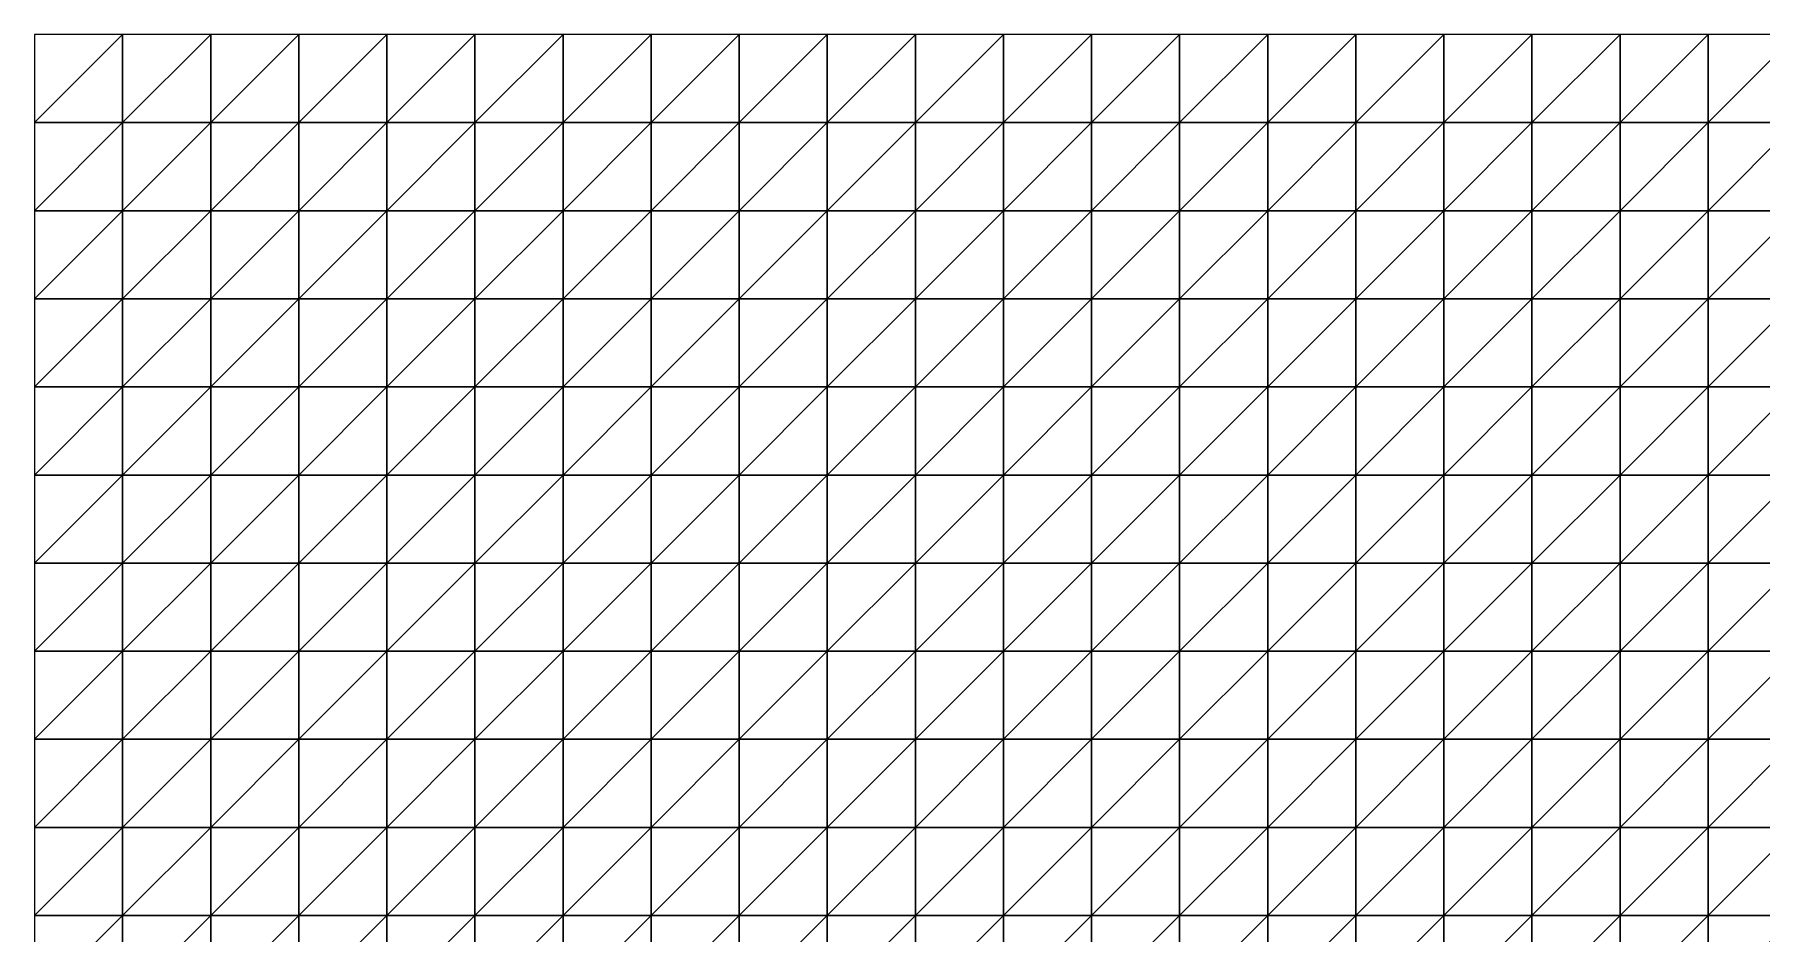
# Model space of a CAD drawing. Header units: metres. Extents: x 351000 to 353000, y 7455000 to 7457000.
# Drawn here: x 351000 to 351490.1, y 7456744.9 to 7457000 of the extents above; entities that cross this region are included whole.
import ezdxf

# ---------------------------------------------------------------- set-up
doc = ezdxf.new("R2010")
doc.units = ezdxf.units.M

msp = doc.modelspace()

# ---------------------------------------------------------------- linework, layer by layer
at = {"layer": 'BASE_OF_OXIDE_BOX'}
for points in [[(351000, 7456975, 1133.64), (351025, 7456975, 1136.9), (351025, 7457000, 1137.17)], [(351000, 7456975, 1133.64), (351025, 7457000, 1137.17), (351000, 7457000, 1131.86)], [(351025, 7456975, 1136.9), (351050, 7456975, 1140.78), (351050, 7457000, 1143.33)], [(351025, 7456975, 1136.9), (351050, 7457000, 1143.33), (351025, 7457000, 1137.17)], [(351050, 7456975, 1140.78), (351075, 7456975, 1144.21), (351075, 7457000, 1147.92)], [(351050, 7456975, 1140.78), (351075, 7457000, 1147.92), (351050, 7457000, 1143.33)], [(351075, 7456975, 1144.21), (351100, 7456975, 1146.03), (351100, 7457000, 1151.5)], [(351075, 7456975, 1144.21), (351100, 7457000, 1151.5), (351075, 7457000, 1147.92)], [(351100, 7456975, 1146.03), (351125, 7456975, 1145.54), (351125, 7457000, 1154.34)], [(351100, 7456975, 1146.03), (351125, 7457000, 1154.34), (351100, 7457000, 1151.5)], [(351125, 7456975, 1145.54), (351150, 7456975, 1142.92), (351150, 7457000, 1152.93)], [(351125, 7456975, 1145.54), (351150, 7457000, 1152.93), (351125, 7457000, 1154.34)], [(351150, 7456975, 1142.92), (351175, 7456975, 1139.16), (351175, 7457000, 1149.67)], [(351150, 7456975, 1142.92), (351175, 7457000, 1149.67), (351150, 7457000, 1152.93)], [(351175, 7456975, 1139.16), (351200, 7456975, 1135.71), (351200, 7457000, 1145.8)], [(351175, 7456975, 1139.16), (351200, 7457000, 1145.8), (351175, 7457000, 1149.67)], [(351200, 7456975, 1135.71), (351225, 7456975, 1133.77), (351225, 7457000, 1142.45)], [(351200, 7456975, 1135.71), (351225, 7457000, 1142.45), (351200, 7457000, 1145.8)], [(351225, 7456975, 1133.77), (351250, 7456975, 1133.89), (351250, 7457000, 1140.21)], [(351225, 7456975, 1133.77), (351250, 7457000, 1140.21), (351225, 7457000, 1142.45)], [(351250, 7456975, 1133.89), (351275, 7456975, 1135.85), (351275, 7457000, 1139.12)], [(351250, 7456975, 1133.89), (351275, 7457000, 1139.12), (351250, 7457000, 1140.21)], [(351275, 7456975, 1135.85), (351300, 7456975, 1139.01), (351300, 7457000, 1138.97)], [(351275, 7456975, 1135.85), (351300, 7457000, 1138.97), (351275, 7457000, 1139.12)], [(351300, 7456975, 1139.01), (351325, 7456975, 1142.8), (351325, 7457000, 1139.76)], [(351300, 7456975, 1139.01), (351325, 7457000, 1139.76), (351300, 7457000, 1138.97)], [(351325, 7456975, 1142.8), (351350, 7456975, 1147.1), (351350, 7457000, 1141.88)], [(351325, 7456975, 1142.8), (351350, 7457000, 1141.88), (351325, 7457000, 1139.76)], [(351350, 7456975, 1147.1), (351375, 7456975, 1152.3), (351375, 7457000, 1146.01)], [(351350, 7456975, 1147.1), (351375, 7457000, 1146.01), (351350, 7457000, 1141.88)], [(351375, 7456975, 1152.3), (351400, 7456975, 1158.91), (351400, 7457000, 1152.63)], [(351375, 7456975, 1152.3), (351400, 7457000, 1152.63), (351375, 7457000, 1146.01)], [(351400, 7456975, 1158.91), (351425, 7456975, 1160.56), (351425, 7457000, 1154.68)], [(351400, 7456975, 1158.91), (351425, 7457000, 1154.68), (351400, 7457000, 1152.63)], [(351425, 7456975, 1160.56), (351450, 7456975, 1163.81), (351450, 7457000, 1158.74)], [(351425, 7456975, 1160.56), (351450, 7457000, 1158.74), (351425, 7457000, 1154.68)], [(351450, 7456975, 1163.81), (351475, 7456975, 1168.69), (351475, 7457000, 1164.63)], [(351450, 7456975, 1163.81), (351475, 7457000, 1164.63), (351450, 7457000, 1158.74)], [(351475, 7456975, 1168.69), (351500, 7456975, 1173.92), (351500, 7457000, 1170.67)], [(351475, 7456975, 1168.69), (351500, 7457000, 1170.67), (351475, 7457000, 1164.63)], [(351000, 7456950, 1133.76), (351025, 7456950, 1135.58), (351025, 7456975, 1136.9)], [(351000, 7456950, 1133.76), (351025, 7456975, 1136.9), (351000, 7456975, 1133.64)], [(351025, 7456950, 1135.58), (351050, 7456950, 1137.77), (351050, 7456975, 1140.78)], [(351025, 7456950, 1135.58), (351050, 7456975, 1140.78), (351025, 7456975, 1136.9)], [(351050, 7456950, 1137.77), (351075, 7456950, 1139.59), (351075, 7456975, 1144.21)], [(351050, 7456950, 1137.77), (351075, 7456975, 1144.21), (351050, 7456975, 1140.78)], [(351075, 7456950, 1139.59), (351100, 7456950, 1140.17), (351100, 7456975, 1146.03)], [(351075, 7456950, 1139.59), (351100, 7456975, 1146.03), (351075, 7456975, 1144.21)], [(351100, 7456950, 1140.17), (351125, 7456950, 1139.01), (351125, 7456975, 1145.54)], [(351100, 7456950, 1140.17), (351125, 7456975, 1145.54), (351100, 7456975, 1146.03)], [(351125, 7456950, 1139.01), (351150, 7456950, 1136.41), (351150, 7456975, 1142.92)], [(351125, 7456950, 1139.01), (351150, 7456975, 1142.92), (351125, 7456975, 1145.54)], [(351150, 7456950, 1136.41), (351175, 7456950, 1133.4), (351175, 7456975, 1139.16)], [(351150, 7456950, 1136.41), (351175, 7456975, 1139.16), (351150, 7456975, 1142.92)], [(351175, 7456950, 1133.4), (351200, 7456950, 1131.38), (351200, 7456975, 1135.71)], [(351175, 7456950, 1133.4), (351200, 7456975, 1135.71), (351175, 7456975, 1139.16)], [(351200, 7456950, 1131.38), (351225, 7456950, 1131.47), (351225, 7456975, 1133.77)], [(351200, 7456950, 1131.38), (351225, 7456975, 1133.77), (351200, 7456975, 1135.71)], [(351225, 7456950, 1131.47), (351250, 7456950, 1134.02), (351250, 7456975, 1133.89)], [(351225, 7456950, 1131.47), (351250, 7456975, 1133.89), (351225, 7456975, 1133.77)], [(351250, 7456950, 1134.02), (351275, 7456950, 1138.53), (351275, 7456975, 1135.85)], [(351250, 7456950, 1134.02), (351275, 7456975, 1135.85), (351250, 7456975, 1133.89)], [(351275, 7456950, 1138.53), (351300, 7456950, 1143.94), (351300, 7456975, 1139.01)], [(351275, 7456950, 1138.53), (351300, 7456975, 1139.01), (351275, 7456975, 1135.85)], [(351300, 7456950, 1143.94), (351325, 7456950, 1149.28), (351325, 7456975, 1142.8)], [(351300, 7456950, 1143.94), (351325, 7456975, 1142.8), (351300, 7456975, 1139.01)], [(351325, 7456950, 1149.28), (351350, 7456950, 1154.15), (351350, 7456975, 1147.1)], [(351325, 7456950, 1149.28), (351350, 7456975, 1147.1), (351325, 7456975, 1142.8)], [(351350, 7456950, 1154.15), (351375, 7456950, 1158.84), (351375, 7456975, 1152.3)], [(351350, 7456950, 1154.15), (351375, 7456975, 1152.3), (351350, 7456975, 1147.1)], [(351375, 7456950, 1158.84), (351400, 7456950, 1164.05), (351400, 7456975, 1158.91)], [(351375, 7456950, 1158.84), (351400, 7456975, 1158.91), (351375, 7456975, 1152.3)], [(351400, 7456950, 1164.05), (351425, 7456950, 1164.9), (351425, 7456975, 1160.56)], [(351400, 7456950, 1164.05), (351425, 7456975, 1160.56), (351400, 7456975, 1158.91)], [(351425, 7456950, 1164.9), (351450, 7456950, 1167.24), (351450, 7456975, 1163.81)], [(351425, 7456950, 1164.9), (351450, 7456975, 1163.81), (351425, 7456975, 1160.56)], [(351450, 7456950, 1167.24), (351475, 7456950, 1171.25), (351475, 7456975, 1168.69)], [(351450, 7456950, 1167.24), (351475, 7456975, 1168.69), (351450, 7456975, 1163.81)], [(351475, 7456950, 1171.25), (351500, 7456950, 1175.77), (351500, 7456975, 1173.92)], [(351475, 7456950, 1171.25), (351500, 7456975, 1173.92), (351475, 7456975, 1168.69)], [(351000, 7456925, 1133.6), (351025, 7456925, 1134.85), (351025, 7456950, 1135.58)], [(351000, 7456925, 1133.6), (351025, 7456950, 1135.58), (351000, 7456950, 1133.76)], [(351025, 7456925, 1134.85), (351050, 7456925, 1136.31), (351050, 7456950, 1137.77)], [(351025, 7456925, 1134.85), (351050, 7456950, 1137.77), (351025, 7456950, 1135.58)], [(351050, 7456925, 1136.31), (351075, 7456925, 1137.61), (351075, 7456950, 1139.59)], [(351050, 7456925, 1136.31), (351075, 7456950, 1139.59), (351050, 7456950, 1137.77)], [(351075, 7456925, 1137.61), (351100, 7456925, 1138.18), (351100, 7456950, 1140.17)], [(351075, 7456925, 1137.61), (351100, 7456950, 1140.17), (351075, 7456950, 1139.59)], [(351100, 7456925, 1138.18), (351125, 7456925, 1137.69), (351125, 7456950, 1139.01)], [(351100, 7456925, 1138.18), (351125, 7456950, 1139.01), (351100, 7456950, 1140.17)], [(351125, 7456925, 1137.69), (351150, 7456925, 1136.38), (351150, 7456950, 1136.41)], [(351125, 7456925, 1137.69), (351150, 7456950, 1136.41), (351125, 7456950, 1139.01)], [(351150, 7456925, 1136.38), (351175, 7456925, 1135.13), (351175, 7456950, 1133.4)], [(351150, 7456925, 1136.38), (351175, 7456950, 1133.4), (351150, 7456950, 1136.41)], [(351175, 7456925, 1135.13), (351200, 7456925, 1135.08), (351200, 7456950, 1131.38)], [(351175, 7456925, 1135.13), (351200, 7456950, 1131.38), (351175, 7456950, 1133.4)], [(351200, 7456925, 1135.08), (351225, 7456925, 1137.11), (351225, 7456950, 1131.47)], [(351200, 7456925, 1135.08), (351225, 7456950, 1131.47), (351200, 7456950, 1131.38)], [(351225, 7456925, 1137.11), (351250, 7456925, 1141.31), (351250, 7456950, 1134.02)], [(351225, 7456925, 1137.11), (351250, 7456950, 1134.02), (351225, 7456950, 1131.47)], [(351250, 7456925, 1141.31), (351275, 7456925, 1146.94), (351275, 7456950, 1138.53)], [(351250, 7456925, 1141.31), (351275, 7456950, 1138.53), (351250, 7456950, 1134.02)], [(351275, 7456925, 1146.94), (351300, 7456925, 1152.73), (351300, 7456950, 1143.94)], [(351275, 7456925, 1146.94), (351300, 7456950, 1143.94), (351275, 7456950, 1138.53)], [(351300, 7456925, 1152.73), (351325, 7456925, 1157.53), (351325, 7456950, 1149.28)], [(351300, 7456925, 1152.73), (351325, 7456950, 1149.28), (351300, 7456950, 1143.94)], [(351325, 7456925, 1157.53), (351350, 7456925, 1160.88), (351350, 7456950, 1154.15)], [(351325, 7456925, 1157.53), (351350, 7456950, 1154.15), (351325, 7456950, 1149.28)], [(351350, 7456925, 1160.88), (351375, 7456925, 1163.21), (351375, 7456950, 1158.84)], [(351350, 7456925, 1160.88), (351375, 7456950, 1158.84), (351350, 7456950, 1154.15)], [(351375, 7456925, 1163.21), (351400, 7456925, 1165.56), (351400, 7456950, 1164.05)], [(351375, 7456925, 1163.21), (351400, 7456950, 1164.05), (351375, 7456950, 1158.84)], [(351400, 7456925, 1165.56), (351425, 7456925, 1165.14), (351425, 7456950, 1164.9)], [(351400, 7456925, 1165.56), (351425, 7456950, 1164.9), (351400, 7456950, 1164.05)], [(351425, 7456925, 1165.14), (351450, 7456925, 1166.18), (351450, 7456950, 1167.24)], [(351425, 7456925, 1165.14), (351450, 7456950, 1167.24), (351425, 7456950, 1164.9)], [(351450, 7456925, 1166.18), (351475, 7456925, 1169.43), (351475, 7456950, 1171.25)], [(351450, 7456925, 1166.18), (351475, 7456950, 1171.25), (351450, 7456950, 1167.24)], [(351475, 7456925, 1169.43), (351500, 7456925, 1173.58), (351500, 7456950, 1175.77)], [(351475, 7456925, 1169.43), (351500, 7456950, 1175.77), (351475, 7456950, 1171.25)], [(351000, 7456900, 1135.09), (351025, 7456900, 1136.16), (351025, 7456925, 1134.85)], [(351000, 7456900, 1135.09), (351025, 7456925, 1134.85), (351000, 7456925, 1133.6)], [(351025, 7456900, 1136.16), (351050, 7456900, 1137.41), (351050, 7456925, 1136.31)], [(351025, 7456900, 1136.16), (351050, 7456925, 1136.31), (351025, 7456925, 1134.85)], [(351050, 7456900, 1137.41), (351075, 7456900, 1138.89), (351075, 7456925, 1137.61)], [(351050, 7456900, 1137.41), (351075, 7456925, 1137.61), (351050, 7456925, 1136.31)], [(351075, 7456900, 1138.89), (351100, 7456900, 1140.3), (351100, 7456925, 1138.18)], [(351075, 7456900, 1138.89), (351100, 7456925, 1138.18), (351075, 7456925, 1137.61)], [(351100, 7456900, 1140.3), (351125, 7456900, 1141.37), (351125, 7456925, 1137.69)], [(351100, 7456900, 1140.3), (351125, 7456925, 1137.69), (351100, 7456925, 1138.18)], [(351125, 7456900, 1141.37), (351150, 7456900, 1142.13), (351150, 7456925, 1136.38)], [(351125, 7456900, 1141.37), (351150, 7456925, 1136.38), (351125, 7456925, 1137.69)], [(351150, 7456900, 1142.13), (351175, 7456900, 1143.08), (351175, 7456925, 1135.13)], [(351150, 7456900, 1142.13), (351175, 7456925, 1135.13), (351150, 7456925, 1136.38)], [(351175, 7456900, 1143.08), (351200, 7456900, 1144.97), (351200, 7456925, 1135.08)], [(351175, 7456900, 1143.08), (351200, 7456925, 1135.08), (351175, 7456925, 1135.13)], [(351200, 7456900, 1144.97), (351225, 7456900, 1148.32), (351225, 7456925, 1137.11)], [(351200, 7456900, 1144.97), (351225, 7456925, 1137.11), (351200, 7456925, 1135.08)], [(351225, 7456900, 1148.32), (351250, 7456900, 1153), (351250, 7456925, 1141.31)], [(351225, 7456900, 1148.32), (351250, 7456925, 1141.31), (351225, 7456925, 1137.11)], [(351250, 7456900, 1153), (351275, 7456900, 1158.16), (351275, 7456925, 1146.94)], [(351250, 7456900, 1153), (351275, 7456925, 1146.94), (351250, 7456925, 1141.31)], [(351275, 7456900, 1158.16), (351300, 7456900, 1162.53), (351300, 7456925, 1152.73)], [(351275, 7456900, 1158.16), (351300, 7456925, 1152.73), (351275, 7456925, 1146.94)], [(351300, 7456900, 1162.53), (351325, 7456900, 1165.04), (351325, 7456925, 1157.53)], [(351300, 7456900, 1162.53), (351325, 7456925, 1157.53), (351300, 7456925, 1152.73)], [(351325, 7456900, 1165.04), (351350, 7456900, 1165.37), (351350, 7456925, 1160.88)], [(351325, 7456900, 1165.04), (351350, 7456925, 1160.88), (351325, 7456925, 1157.53)], [(351350, 7456900, 1165.37), (351375, 7456900, 1164.23), (351375, 7456925, 1163.21)], [(351350, 7456900, 1165.37), (351375, 7456925, 1163.21), (351350, 7456925, 1160.88)], [(351375, 7456900, 1164.23), (351400, 7456900, 1163.04), (351400, 7456925, 1165.56)], [(351375, 7456900, 1164.23), (351400, 7456925, 1165.56), (351375, 7456925, 1163.21)], [(351400, 7456900, 1163.04), (351425, 7456900, 1161.38), (351425, 7456925, 1165.14)], [(351400, 7456900, 1163.04), (351425, 7456925, 1165.14), (351400, 7456925, 1165.56)], [(351425, 7456900, 1161.38), (351450, 7456900, 1160.99), (351450, 7456925, 1166.18)], [(351425, 7456900, 1161.38), (351450, 7456925, 1166.18), (351425, 7456925, 1165.14)], [(351450, 7456900, 1160.99), (351475, 7456900, 1163.75), (351475, 7456925, 1169.43)], [(351450, 7456900, 1160.99), (351475, 7456925, 1169.43), (351450, 7456925, 1166.18)], [(351475, 7456900, 1163.75), (351500, 7456900, 1168.13), (351500, 7456925, 1173.58)], [(351475, 7456900, 1163.75), (351500, 7456925, 1173.58), (351475, 7456925, 1169.43)], [(351000, 7456875, 1139.33), (351025, 7456875, 1139.79), (351025, 7456900, 1136.16)], [(351000, 7456875, 1139.33), (351025, 7456900, 1136.16), (351000, 7456900, 1135.09)], [(351025, 7456875, 1139.79), (351050, 7456875, 1140.58), (351050, 7456900, 1137.41)], [(351025, 7456875, 1139.79), (351050, 7456900, 1137.41), (351025, 7456900, 1136.16)], [(351050, 7456875, 1140.58), (351075, 7456875, 1142.21), (351075, 7456900, 1138.89)], [(351050, 7456875, 1140.58), (351075, 7456900, 1138.89), (351050, 7456900, 1137.41)], [(351075, 7456875, 1142.21), (351100, 7456875, 1144.61), (351100, 7456900, 1140.3)], [(351075, 7456875, 1142.21), (351100, 7456900, 1140.3), (351075, 7456900, 1138.89)], [(351100, 7456875, 1144.61), (351125, 7456875, 1147.41), (351125, 7456900, 1141.37)], [(351100, 7456875, 1144.61), (351125, 7456900, 1141.37), (351100, 7456900, 1140.3)], [(351125, 7456875, 1147.41), (351150, 7456875, 1150.31), (351150, 7456900, 1142.13)], [(351125, 7456875, 1147.41), (351150, 7456900, 1142.13), (351125, 7456900, 1141.37)], [(351150, 7456875, 1150.31), (351175, 7456875, 1153.31), (351175, 7456900, 1143.08)], [(351150, 7456875, 1150.31), (351175, 7456900, 1143.08), (351150, 7456900, 1142.13)], [(351175, 7456875, 1153.31), (351200, 7456875, 1156.65), (351200, 7456900, 1144.97)], [(351175, 7456875, 1153.31), (351200, 7456900, 1144.97), (351175, 7456900, 1143.08)], [(351200, 7456875, 1156.65), (351225, 7456875, 1160.51), (351225, 7456900, 1148.32)], [(351200, 7456875, 1156.65), (351225, 7456900, 1148.32), (351200, 7456900, 1144.97)], [(351225, 7456875, 1160.51), (351250, 7456875, 1164.63), (351250, 7456900, 1153)], [(351225, 7456875, 1160.51), (351250, 7456900, 1153), (351225, 7456900, 1148.32)], [(351250, 7456875, 1164.63), (351275, 7456875, 1168.24), (351275, 7456900, 1158.16)], [(351250, 7456875, 1164.63), (351275, 7456900, 1158.16), (351250, 7456900, 1153)], [(351275, 7456875, 1168.24), (351300, 7456875, 1170.26), (351300, 7456900, 1162.53)], [(351275, 7456875, 1168.24), (351300, 7456900, 1162.53), (351275, 7456900, 1158.16)], [(351300, 7456875, 1170.26), (351325, 7456875, 1169.87), (351325, 7456900, 1165.04)], [(351300, 7456875, 1170.26), (351325, 7456900, 1165.04), (351300, 7456900, 1162.53)], [(351325, 7456875, 1169.87), (351350, 7456875, 1167.02), (351350, 7456900, 1165.37)], [(351325, 7456875, 1169.87), (351350, 7456900, 1165.37), (351325, 7456900, 1165.04)], [(351350, 7456875, 1167.02), (351375, 7456875, 1162.68), (351375, 7456900, 1164.23)], [(351350, 7456875, 1167.02), (351375, 7456900, 1164.23), (351350, 7456900, 1165.37)], [(351375, 7456875, 1162.68), (351400, 7456875, 1158.52), (351400, 7456900, 1163.04)], [(351375, 7456875, 1162.68), (351400, 7456900, 1163.04), (351375, 7456900, 1164.23)], [(351400, 7456875, 1158.52), (351425, 7456875, 1156.29), (351425, 7456900, 1161.38)], [(351400, 7456875, 1158.52), (351425, 7456900, 1161.38), (351400, 7456900, 1163.04)], [(351425, 7456875, 1156.29), (351450, 7456875, 1155.3), (351450, 7456900, 1160.99)], [(351425, 7456875, 1156.29), (351450, 7456900, 1160.99), (351425, 7456900, 1161.38)], [(351450, 7456875, 1155.3), (351475, 7456875, 1158.12), (351475, 7456900, 1163.75)], [(351450, 7456875, 1155.3), (351475, 7456900, 1163.75), (351450, 7456900, 1160.99)], [(351475, 7456875, 1158.12), (351500, 7456875, 1163.35), (351500, 7456900, 1168.13)], [(351475, 7456875, 1158.12), (351500, 7456900, 1168.13), (351475, 7456900, 1163.75)], [(351000, 7456850, 1145.77), (351025, 7456850, 1144.76), (351025, 7456875, 1139.79)], [(351000, 7456850, 1145.77), (351025, 7456875, 1139.79), (351000, 7456875, 1139.33)], [(351025, 7456850, 1144.76), (351050, 7456850, 1144.48), (351050, 7456875, 1140.58)], [(351025, 7456850, 1144.76), (351050, 7456875, 1140.58), (351025, 7456875, 1139.79)], [(351050, 7456850, 1144.48), (351075, 7456850, 1145.81), (351075, 7456875, 1142.21)], [(351050, 7456850, 1144.48), (351075, 7456875, 1142.21), (351050, 7456875, 1140.58)], [(351075, 7456850, 1145.81), (351100, 7456850, 1148.85), (351100, 7456875, 1144.61)], [(351075, 7456850, 1145.81), (351100, 7456875, 1144.61), (351075, 7456875, 1142.21)], [(351100, 7456850, 1148.85), (351125, 7456850, 1153.05), (351125, 7456875, 1147.41)], [(351100, 7456850, 1148.85), (351125, 7456875, 1147.41), (351100, 7456875, 1144.61)], [(351125, 7456850, 1153.05), (351150, 7456850, 1157.66), (351150, 7456875, 1150.31)], [(351125, 7456850, 1153.05), (351150, 7456875, 1150.31), (351125, 7456875, 1147.41)], [(351150, 7456850, 1157.66), (351175, 7456850, 1162.12), (351175, 7456875, 1153.31)], [(351150, 7456850, 1157.66), (351175, 7456875, 1153.31), (351150, 7456875, 1150.31)], [(351175, 7456850, 1162.12), (351200, 7456850, 1166.2), (351200, 7456875, 1156.65)], [(351175, 7456850, 1162.12), (351200, 7456875, 1156.65), (351175, 7456875, 1153.31)], [(351200, 7456850, 1166.2), (351225, 7456850, 1169.82), (351225, 7456875, 1160.51)], [(351200, 7456850, 1166.2), (351225, 7456875, 1160.51), (351200, 7456875, 1156.65)], [(351225, 7456850, 1169.82), (351250, 7456850, 1172.74), (351250, 7456875, 1164.63)], [(351225, 7456850, 1169.82), (351250, 7456875, 1164.63), (351225, 7456875, 1160.51)], [(351250, 7456850, 1172.74), (351275, 7456850, 1174.45), (351275, 7456875, 1168.24)], [(351250, 7456850, 1172.74), (351275, 7456875, 1168.24), (351250, 7456875, 1164.63)], [(351275, 7456850, 1174.45), (351300, 7456850, 1174.23), (351300, 7456875, 1170.26)], [(351275, 7456850, 1174.45), (351300, 7456875, 1170.26), (351275, 7456875, 1168.24)], [(351300, 7456850, 1174.23), (351325, 7456850, 1171.6), (351325, 7456875, 1169.87)], [(351300, 7456850, 1174.23), (351325, 7456875, 1169.87), (351300, 7456875, 1170.26)], [(351325, 7456850, 1171.6), (351350, 7456850, 1166.73), (351350, 7456875, 1167.02)], [(351325, 7456850, 1171.6), (351350, 7456875, 1167.02), (351325, 7456875, 1169.87)], [(351350, 7456850, 1166.73), (351375, 7456850, 1160.7), (351375, 7456875, 1162.68)], [(351350, 7456850, 1166.73), (351375, 7456875, 1162.68), (351350, 7456875, 1167.02)], [(351375, 7456850, 1160.7), (351400, 7456850, 1155.24), (351400, 7456875, 1158.52)], [(351375, 7456850, 1160.7), (351400, 7456875, 1158.52), (351375, 7456875, 1162.68)], [(351400, 7456850, 1155.24), (351425, 7456850, 1152.08), (351425, 7456875, 1156.29)], [(351400, 7456850, 1155.24), (351425, 7456875, 1156.29), (351400, 7456875, 1158.52)], [(351425, 7456850, 1152.08), (351450, 7456850, 1152.26), (351450, 7456875, 1155.3)], [(351425, 7456850, 1152.08), (351450, 7456875, 1155.3), (351425, 7456875, 1156.29)], [(351450, 7456850, 1152.26), (351475, 7456850, 1155.59), (351475, 7456875, 1158.12)], [(351450, 7456850, 1152.26), (351475, 7456875, 1158.12), (351450, 7456875, 1155.3)], [(351475, 7456850, 1155.59), (351500, 7456850, 1160.67), (351500, 7456875, 1163.35)], [(351475, 7456850, 1155.59), (351500, 7456875, 1163.35), (351475, 7456875, 1158.12)], [(351000, 7456825, 1152.65), (351025, 7456825, 1149.74), (351025, 7456850, 1144.76)], [(351000, 7456825, 1152.65), (351025, 7456850, 1144.76), (351000, 7456850, 1145.77)], [(351025, 7456825, 1149.74), (351050, 7456825, 1148.1), (351050, 7456850, 1144.48)], [(351025, 7456825, 1149.74), (351050, 7456850, 1144.48), (351025, 7456850, 1144.76)], [(351050, 7456825, 1148.1), (351075, 7456825, 1148.76), (351075, 7456850, 1145.81)], [(351050, 7456825, 1148.1), (351075, 7456850, 1145.81), (351050, 7456850, 1144.48)], [(351075, 7456825, 1148.76), (351100, 7456825, 1150.12), (351100, 7456850, 1148.85)], [(351075, 7456825, 1148.76), (351100, 7456850, 1148.85), (351075, 7456850, 1145.81)], [(351100, 7456825, 1150.12), (351125, 7456825, 1154.24), (351125, 7456850, 1153.05)], [(351100, 7456825, 1150.12), (351125, 7456850, 1153.05), (351100, 7456850, 1148.85)], [(351125, 7456825, 1154.24), (351150, 7456825, 1160.06), (351150, 7456850, 1157.66)], [(351125, 7456825, 1154.24), (351150, 7456850, 1157.66), (351125, 7456850, 1153.05)], [(351150, 7456825, 1160.06), (351175, 7456825, 1166.65), (351175, 7456850, 1162.12)], [(351150, 7456825, 1160.06), (351175, 7456850, 1162.12), (351150, 7456850, 1157.66)], [(351175, 7456825, 1166.65), (351200, 7456825, 1172.54), (351200, 7456850, 1166.2)], [(351175, 7456825, 1166.65), (351200, 7456850, 1166.2), (351175, 7456850, 1162.12)], [(351200, 7456825, 1172.54), (351225, 7456825, 1175.25), (351225, 7456850, 1169.82)], [(351200, 7456825, 1172.54), (351225, 7456850, 1169.82), (351200, 7456850, 1166.2)], [(351225, 7456825, 1175.25), (351250, 7456825, 1176.64), (351250, 7456850, 1172.74)], [(351225, 7456825, 1175.25), (351250, 7456850, 1172.74), (351225, 7456850, 1169.82)], [(351250, 7456825, 1176.64), (351275, 7456825, 1176.59), (351275, 7456850, 1174.45)], [(351250, 7456825, 1176.64), (351275, 7456850, 1174.45), (351250, 7456850, 1172.74)], [(351275, 7456825, 1176.59), (351300, 7456825, 1174.85), (351300, 7456850, 1174.23)], [(351275, 7456825, 1176.59), (351300, 7456850, 1174.23), (351275, 7456850, 1174.45)], [(351300, 7456825, 1174.85), (351325, 7456825, 1171.27), (351325, 7456850, 1171.6)], [(351300, 7456825, 1174.85), (351325, 7456850, 1171.6), (351300, 7456850, 1174.23)], [(351325, 7456825, 1171.27), (351350, 7456825, 1166.14), (351350, 7456850, 1166.73)], [(351325, 7456825, 1171.27), (351350, 7456850, 1166.73), (351325, 7456850, 1171.6)], [(351350, 7456825, 1166.14), (351375, 7456825, 1160.42), (351375, 7456850, 1160.7)], [(351350, 7456825, 1166.14), (351375, 7456850, 1160.7), (351350, 7456850, 1166.73)], [(351375, 7456825, 1160.42), (351400, 7456825, 1155.57), (351400, 7456850, 1155.24)], [(351375, 7456825, 1160.42), (351400, 7456850, 1155.24), (351375, 7456850, 1160.7)], [(351400, 7456825, 1155.57), (351425, 7456825, 1153.08), (351425, 7456850, 1152.08)], [(351400, 7456825, 1155.57), (351425, 7456850, 1152.08), (351400, 7456850, 1155.24)], [(351425, 7456825, 1153.08), (351450, 7456825, 1153.77), (351450, 7456850, 1152.26)], [(351425, 7456825, 1153.08), (351450, 7456850, 1152.26), (351425, 7456850, 1152.08)], [(351450, 7456825, 1153.77), (351475, 7456825, 1157.33), (351475, 7456850, 1155.59)], [(351450, 7456825, 1153.77), (351475, 7456850, 1155.59), (351450, 7456850, 1152.26)], [(351475, 7456825, 1157.33), (351500, 7456825, 1162.34), (351500, 7456850, 1160.67)], [(351475, 7456825, 1157.33), (351500, 7456850, 1160.67), (351475, 7456850, 1155.59)], [(351000, 7456800, 1158.22), (351025, 7456800, 1153.98), (351025, 7456825, 1149.74)], [(351000, 7456800, 1158.22), (351025, 7456825, 1149.74), (351000, 7456825, 1152.65)], [(351025, 7456800, 1153.98), (351050, 7456800, 1148.74), (351050, 7456825, 1148.1)], [(351025, 7456800, 1153.98), (351050, 7456825, 1148.1), (351025, 7456825, 1149.74)], [(351050, 7456800, 1148.74), (351075, 7456800, 1144.92), (351075, 7456825, 1148.76)], [(351050, 7456800, 1148.74), (351075, 7456825, 1148.76), (351050, 7456825, 1148.1)], [(351075, 7456800, 1144.92), (351100, 7456800, 1145.9), (351100, 7456825, 1150.12)], [(351075, 7456800, 1144.92), (351100, 7456825, 1150.12), (351075, 7456825, 1148.76)], [(351100, 7456800, 1145.9), (351125, 7456800, 1150.61), (351125, 7456825, 1154.24)], [(351100, 7456800, 1145.9), (351125, 7456825, 1154.24), (351100, 7456825, 1150.12)], [(351125, 7456800, 1150.61), (351150, 7456800, 1157.29), (351150, 7456825, 1160.06)], [(351125, 7456800, 1150.61), (351150, 7456825, 1160.06), (351125, 7456825, 1154.24)], [(351150, 7456800, 1157.29), (351175, 7456800, 1164.28), (351175, 7456825, 1166.65)], [(351150, 7456800, 1157.29), (351175, 7456825, 1166.65), (351150, 7456825, 1160.06)], [(351175, 7456800, 1164.28), (351200, 7456800, 1170.64), (351200, 7456825, 1172.54)], [(351175, 7456800, 1164.28), (351200, 7456825, 1172.54), (351175, 7456825, 1166.65)], [(351200, 7456800, 1170.64), (351225, 7456800, 1176.05), (351225, 7456825, 1175.25)], [(351200, 7456800, 1170.64), (351225, 7456825, 1175.25), (351200, 7456825, 1172.54)], [(351225, 7456800, 1176.05), (351250, 7456800, 1178.14), (351250, 7456825, 1176.64)], [(351225, 7456800, 1176.05), (351250, 7456825, 1176.64), (351225, 7456825, 1175.25)], [(351250, 7456800, 1178.14), (351275, 7456800, 1176.44), (351275, 7456825, 1176.59)], [(351250, 7456800, 1178.14), (351275, 7456825, 1176.59), (351250, 7456825, 1176.64)], [(351275, 7456800, 1176.44), (351300, 7456800, 1173.82), (351300, 7456825, 1174.85)], [(351275, 7456800, 1176.44), (351300, 7456825, 1174.85), (351275, 7456825, 1176.59)], [(351300, 7456800, 1173.82), (351325, 7456800, 1170.38), (351325, 7456825, 1171.27)], [(351300, 7456800, 1173.82), (351325, 7456825, 1171.27), (351300, 7456825, 1174.85)], [(351325, 7456800, 1170.38), (351350, 7456800, 1166.38), (351350, 7456825, 1166.14)], [(351325, 7456800, 1170.38), (351350, 7456825, 1166.14), (351325, 7456825, 1171.27)], [(351350, 7456800, 1166.38), (351375, 7456800, 1162.42), (351375, 7456825, 1160.42)], [(351350, 7456800, 1166.38), (351375, 7456825, 1160.42), (351350, 7456825, 1166.14)], [(351375, 7456800, 1162.42), (351400, 7456800, 1159.49), (351400, 7456825, 1155.57)], [(351375, 7456800, 1162.42), (351400, 7456825, 1155.57), (351375, 7456825, 1160.42)], [(351400, 7456800, 1159.49), (351425, 7456800, 1158.59), (351425, 7456825, 1153.08)], [(351400, 7456800, 1159.49), (351425, 7456825, 1153.08), (351400, 7456825, 1155.57)], [(351425, 7456800, 1158.59), (351450, 7456800, 1160.22), (351450, 7456825, 1153.77)], [(351425, 7456800, 1158.59), (351450, 7456825, 1153.77), (351425, 7456825, 1153.08)], [(351450, 7456800, 1160.22), (351475, 7456800, 1163.97), (351475, 7456825, 1157.33)], [(351450, 7456800, 1160.22), (351475, 7456825, 1157.33), (351450, 7456825, 1153.77)], [(351475, 7456800, 1163.97), (351500, 7456800, 1168.48), (351500, 7456825, 1162.34)], [(351475, 7456800, 1163.97), (351500, 7456825, 1162.34), (351475, 7456825, 1157.33)], [(351000, 7456775, 1161.73), (351025, 7456775, 1157.75), (351025, 7456800, 1153.98)], [(351000, 7456775, 1161.73), (351025, 7456800, 1153.98), (351000, 7456800, 1158.22)], [(351025, 7456775, 1157.75), (351050, 7456775, 1148.44), (351050, 7456800, 1148.74)], [(351025, 7456775, 1157.75), (351050, 7456800, 1148.74), (351025, 7456800, 1153.98)], [(351050, 7456775, 1148.44), (351075, 7456775, 1143.94), (351075, 7456800, 1144.92)], [(351050, 7456775, 1148.44), (351075, 7456800, 1144.92), (351050, 7456800, 1148.74)], [(351075, 7456775, 1143.94), (351100, 7456775, 1145.06), (351100, 7456800, 1145.9)], [(351075, 7456775, 1143.94), (351100, 7456800, 1145.9), (351075, 7456800, 1144.92)], [(351100, 7456775, 1145.06), (351125, 7456775, 1150.52), (351125, 7456800, 1150.61)], [(351100, 7456775, 1145.06), (351125, 7456800, 1150.61), (351100, 7456800, 1145.9)], [(351125, 7456775, 1150.52), (351150, 7456775, 1158), (351150, 7456800, 1157.29)], [(351125, 7456775, 1150.52), (351150, 7456800, 1157.29), (351125, 7456800, 1150.61)], [(351150, 7456775, 1158), (351175, 7456775, 1165.26), (351175, 7456800, 1164.28)], [(351150, 7456775, 1158), (351175, 7456800, 1164.28), (351150, 7456800, 1157.29)], [(351175, 7456775, 1165.26), (351200, 7456775, 1170.96), (351200, 7456800, 1170.64)], [(351175, 7456775, 1165.26), (351200, 7456800, 1170.64), (351175, 7456800, 1164.28)], [(351200, 7456775, 1170.96), (351225, 7456775, 1174.87), (351225, 7456800, 1176.05)], [(351200, 7456775, 1170.96), (351225, 7456800, 1176.05), (351200, 7456800, 1170.64)], [(351225, 7456775, 1174.87), (351250, 7456775, 1177.54), (351250, 7456800, 1178.14)], [(351225, 7456775, 1174.87), (351250, 7456800, 1178.14), (351225, 7456800, 1176.05)], [(351250, 7456775, 1177.54), (351275, 7456775, 1176.09), (351275, 7456800, 1176.44)], [(351250, 7456775, 1177.54), (351275, 7456800, 1176.44), (351250, 7456800, 1178.14)], [(351275, 7456775, 1176.09), (351300, 7456775, 1172.7), (351300, 7456800, 1173.82)], [(351275, 7456775, 1176.09), (351300, 7456800, 1173.82), (351275, 7456800, 1176.44)], [(351300, 7456775, 1172.7), (351325, 7456775, 1169.77), (351325, 7456800, 1170.38)], [(351300, 7456775, 1172.7), (351325, 7456800, 1170.38), (351300, 7456800, 1173.82)], [(351325, 7456775, 1169.77), (351350, 7456775, 1167.34), (351350, 7456800, 1166.38)], [(351325, 7456775, 1169.77), (351350, 7456800, 1166.38), (351325, 7456800, 1170.38)], [(351350, 7456775, 1167.34), (351375, 7456775, 1165.54), (351375, 7456800, 1162.42)], [(351350, 7456775, 1167.34), (351375, 7456800, 1162.42), (351350, 7456800, 1166.38)], [(351375, 7456775, 1165.54), (351400, 7456775, 1164.71), (351400, 7456800, 1159.49)], [(351375, 7456775, 1165.54), (351400, 7456800, 1159.49), (351375, 7456800, 1162.42)], [(351400, 7456775, 1164.71), (351425, 7456775, 1165.32), (351425, 7456800, 1158.59)], [(351400, 7456775, 1164.71), (351425, 7456800, 1158.59), (351400, 7456800, 1159.49)], [(351425, 7456775, 1165.32), (351450, 7456775, 1167.54), (351450, 7456800, 1160.22)], [(351425, 7456775, 1165.32), (351450, 7456800, 1160.22), (351425, 7456800, 1158.59)], [(351450, 7456775, 1167.54), (351475, 7456775, 1170.97), (351475, 7456800, 1163.97)], [(351450, 7456775, 1167.54), (351475, 7456800, 1163.97), (351450, 7456800, 1160.22)], [(351475, 7456775, 1170.97), (351500, 7456775, 1174.47), (351500, 7456800, 1168.48)], [(351475, 7456775, 1170.97), (351500, 7456800, 1168.48), (351475, 7456800, 1163.97)], [(351000, 7456750, 1163.53), (351025, 7456750, 1160.21), (351025, 7456775, 1157.75)], [(351000, 7456750, 1163.53), (351025, 7456775, 1157.75), (351000, 7456775, 1161.73)], [(351025, 7456750, 1160.21), (351050, 7456750, 1151.47), (351050, 7456775, 1148.44)], [(351025, 7456750, 1160.21), (351050, 7456775, 1148.44), (351025, 7456775, 1157.75)], [(351050, 7456750, 1151.47), (351075, 7456750, 1147.84), (351075, 7456775, 1143.94)], [(351050, 7456750, 1151.47), (351075, 7456775, 1143.94), (351050, 7456775, 1148.44)], [(351075, 7456750, 1147.84), (351100, 7456750, 1149.89), (351100, 7456775, 1145.06)], [(351075, 7456750, 1147.84), (351100, 7456775, 1145.06), (351075, 7456775, 1143.94)], [(351100, 7456750, 1149.89), (351125, 7456750, 1156.2), (351125, 7456775, 1150.52)], [(351100, 7456750, 1149.89), (351125, 7456775, 1150.52), (351100, 7456775, 1145.06)], [(351125, 7456750, 1156.2), (351150, 7456750, 1164.21), (351150, 7456775, 1158)], [(351125, 7456750, 1156.2), (351150, 7456775, 1158), (351125, 7456775, 1150.52)], [(351150, 7456750, 1164.21), (351175, 7456750, 1171.35), (351175, 7456775, 1165.26)], [(351150, 7456750, 1164.21), (351175, 7456775, 1165.26), (351150, 7456775, 1158)], [(351175, 7456750, 1171.35), (351200, 7456750, 1176.08), (351200, 7456775, 1170.96)], [(351175, 7456750, 1171.35), (351200, 7456775, 1170.96), (351175, 7456775, 1165.26)], [(351200, 7456750, 1176.08), (351225, 7456750, 1178.26), (351225, 7456775, 1174.87)], [(351200, 7456750, 1176.08), (351225, 7456775, 1174.87), (351200, 7456775, 1170.96)], [(351225, 7456750, 1178.26), (351250, 7456750, 1178.85), (351250, 7456775, 1177.54)], [(351225, 7456750, 1178.26), (351250, 7456775, 1177.54), (351225, 7456775, 1174.87)], [(351250, 7456750, 1178.85), (351275, 7456750, 1176.26), (351275, 7456775, 1176.09)], [(351250, 7456750, 1178.85), (351275, 7456775, 1176.09), (351250, 7456775, 1177.54)], [(351275, 7456750, 1176.26), (351300, 7456750, 1171.88), (351300, 7456775, 1172.7)], [(351275, 7456750, 1176.26), (351300, 7456775, 1172.7), (351275, 7456775, 1176.09)], [(351300, 7456750, 1171.88), (351325, 7456750, 1169.21), (351325, 7456775, 1169.77)], [(351300, 7456750, 1171.88), (351325, 7456775, 1169.77), (351300, 7456775, 1172.7)], [(351325, 7456750, 1169.21), (351350, 7456750, 1168.03), (351350, 7456775, 1167.34)], [(351325, 7456750, 1169.21), (351350, 7456775, 1167.34), (351325, 7456775, 1169.77)], [(351350, 7456750, 1168.03), (351375, 7456750, 1167.87), (351375, 7456775, 1165.54)], [(351350, 7456750, 1168.03), (351375, 7456775, 1165.54), (351350, 7456775, 1167.34)], [(351375, 7456750, 1167.87), (351400, 7456750, 1168.44), (351400, 7456775, 1164.71)], [(351375, 7456750, 1167.87), (351400, 7456775, 1164.71), (351375, 7456775, 1165.54)], [(351400, 7456750, 1168.44), (351425, 7456750, 1169.71), (351425, 7456775, 1165.32)], [(351400, 7456750, 1168.44), (351425, 7456775, 1165.32), (351400, 7456775, 1164.71)], [(351425, 7456750, 1169.71), (351450, 7456750, 1171.7), (351450, 7456775, 1167.54)], [(351425, 7456750, 1169.71), (351450, 7456775, 1167.54), (351425, 7456775, 1165.32)], [(351450, 7456750, 1171.7), (351475, 7456750, 1174.13), (351475, 7456775, 1170.97)], [(351450, 7456750, 1171.7), (351475, 7456775, 1170.97), (351450, 7456775, 1167.54)], [(351475, 7456750, 1174.13), (351500, 7456750, 1176.29), (351500, 7456775, 1174.47)], [(351475, 7456750, 1174.13), (351500, 7456775, 1174.47), (351475, 7456775, 1170.97)], [(351000, 7456725, 1164.37), (351025, 7456725, 1163.71), (351025, 7456750, 1160.21)], [(351000, 7456725, 1164.37), (351025, 7456750, 1160.21), (351000, 7456750, 1163.53)], [(351025, 7456725, 1163.71), (351050, 7456725, 1157.74), (351050, 7456750, 1151.47)], [(351025, 7456725, 1163.71), (351050, 7456750, 1151.47), (351025, 7456750, 1160.21)], [(351050, 7456725, 1157.74), (351075, 7456725, 1156.34), (351075, 7456750, 1147.84)], [(351050, 7456725, 1157.74), (351075, 7456750, 1147.84), (351050, 7456750, 1151.47)], [(351075, 7456725, 1156.34), (351100, 7456725, 1159.85), (351100, 7456750, 1149.89)], [(351075, 7456725, 1156.34), (351100, 7456750, 1149.89), (351075, 7456750, 1147.84)], [(351100, 7456725, 1159.85), (351125, 7456725, 1166.82), (351125, 7456750, 1156.2)], [(351100, 7456725, 1159.85), (351125, 7456750, 1156.2), (351100, 7456750, 1149.89)], [(351125, 7456725, 1166.82), (351150, 7456725, 1174.74), (351150, 7456750, 1164.21)], [(351125, 7456725, 1166.82), (351150, 7456750, 1164.21), (351125, 7456750, 1156.2)], [(351150, 7456725, 1174.74), (351175, 7456725, 1181.11), (351175, 7456750, 1171.35)], [(351150, 7456725, 1174.74), (351175, 7456750, 1171.35), (351150, 7456750, 1164.21)], [(351175, 7456725, 1181.11), (351200, 7456725, 1184.47), (351200, 7456750, 1176.08)], [(351175, 7456725, 1181.11), (351200, 7456750, 1176.08), (351175, 7456750, 1171.35)], [(351200, 7456725, 1184.47), (351225, 7456725, 1184.79), (351225, 7456750, 1178.26)], [(351200, 7456725, 1184.47), (351225, 7456750, 1178.26), (351200, 7456750, 1176.08)], [(351225, 7456725, 1184.79), (351250, 7456725, 1183.32), (351250, 7456750, 1178.85)], [(351225, 7456725, 1184.79), (351250, 7456750, 1178.85), (351225, 7456750, 1178.26)], [(351250, 7456725, 1183.32), (351275, 7456725, 1176.07), (351275, 7456750, 1176.26)], [(351250, 7456725, 1183.32), (351275, 7456750, 1176.26), (351250, 7456750, 1178.85)], [(351275, 7456725, 1176.07), (351300, 7456725, 1170.65), (351300, 7456750, 1171.88)], [(351275, 7456725, 1176.07), (351300, 7456750, 1171.88), (351275, 7456750, 1176.26)], [(351300, 7456725, 1170.65), (351325, 7456725, 1168.05), (351325, 7456750, 1169.21)], [(351300, 7456725, 1170.65), (351325, 7456750, 1169.21), (351300, 7456750, 1171.88)], [(351325, 7456725, 1168.05), (351350, 7456725, 1167.63), (351350, 7456750, 1168.03)], [(351325, 7456725, 1168.05), (351350, 7456750, 1168.03), (351325, 7456750, 1169.21)], [(351350, 7456725, 1167.63), (351375, 7456725, 1168.37), (351375, 7456750, 1167.87)], [(351350, 7456725, 1167.63), (351375, 7456750, 1167.87), (351350, 7456750, 1168.03)], [(351375, 7456725, 1168.37), (351400, 7456725, 1169.42), (351400, 7456750, 1168.44)], [(351375, 7456725, 1168.37), (351400, 7456750, 1168.44), (351375, 7456750, 1167.87)], [(351400, 7456725, 1169.42), (351425, 7456725, 1170.4), (351425, 7456750, 1169.71)], [(351400, 7456725, 1169.42), (351425, 7456750, 1169.71), (351400, 7456750, 1168.44)], [(351425, 7456725, 1170.4), (351450, 7456725, 1171.33), (351450, 7456750, 1171.7)], [(351425, 7456725, 1170.4), (351450, 7456750, 1171.7), (351425, 7456750, 1169.71)], [(351450, 7456725, 1171.33), (351475, 7456725, 1172.3), (351475, 7456750, 1174.13)], [(351450, 7456725, 1171.33), (351475, 7456750, 1174.13), (351450, 7456750, 1171.7)], [(351475, 7456725, 1172.3), (351500, 7456725, 1173.12), (351500, 7456750, 1176.29)], [(351475, 7456725, 1172.3), (351500, 7456750, 1176.29), (351475, 7456750, 1174.13)]]:
    msp.add_3dface(points, dxfattribs=at)

doc.saveas('drawing.dxf')
